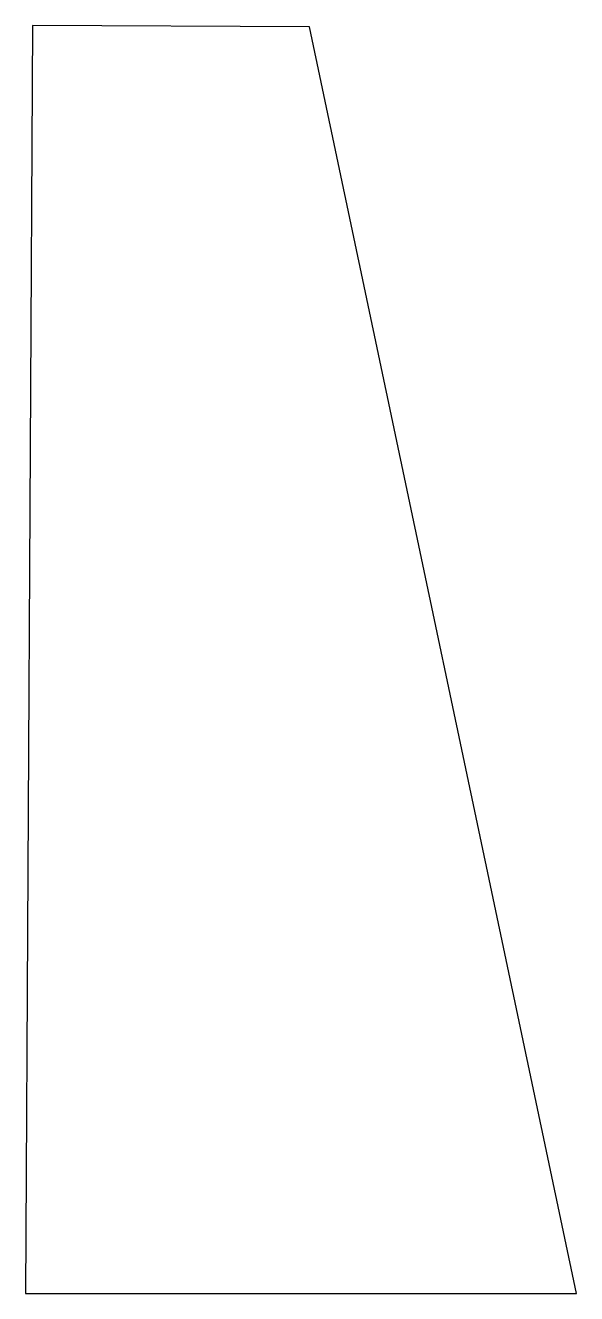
# Model space of a CAD drawing. Header units: inches. Extents: x 8115 to 17357, y -9791 to 11456.
import ezdxf

# ---------------------------------------------------------------- set-up
doc = ezdxf.new("R2010")
doc.units = ezdxf.units.IN
doc.header["$MEASUREMENT"] = 0

msp = doc.modelspace()

# ---------------------------------------------------------------- linework, layer by layer
msp.add_lwpolyline([(8236, 11456), (8115, -9791), (17357, -9791), (12880, 11429)], close=True)

doc.saveas('drawing.dxf')
